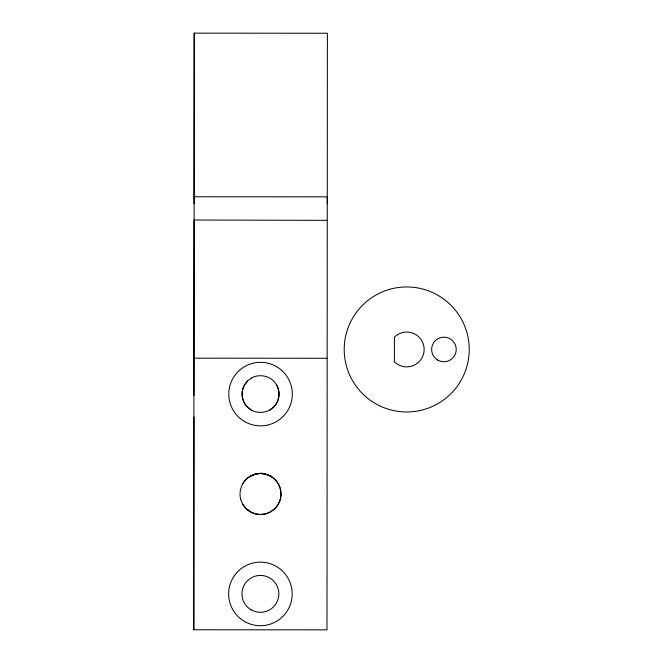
<?xml version="1.0" encoding="UTF-8"?>
<svg xmlns="http://www.w3.org/2000/svg" width="663" height="663" viewBox="0 0 663 663"><rect width="100%" height="100%" fill="white"/><g stroke="black" fill="none" stroke-linecap="round" stroke-linejoin="round"><path stroke-width="0.99" d="M194.052 203.732L194.135 33.15L327.389 33.241L326.992 629.85L193.77 629.759L194.044 220.025L327.273 220.348M193.778 629.759L193.928 417.035M193.944 395.355L194.276 33.15M251.335 378.109L247.514 381.043L244.581 384.863A18.448 18.448 0 0 0 247.506 407.132C254.451 414.218 266.576 414.035 273.595 407.148A18.448 18.448 0 0 0 276.537 384.88C271.797 376.112 259.78 373.203 251.343 378.043M251.318 410.065L247.506 407.065A18.448 18.448 0 0 1 244.589 384.789L247.523 381.043M269.766 410.074L273.595 407.082A18.448 18.448 0 0 0 276.537 384.813L276.537 384.88M240.686 499.305C239.31 494.018 240.188 488.581 242.741 483.683M240.686 499.239L242.733 504.253A20.495 20.495 0 0 0 273.653 509.723A20.495 20.495 0 0 0 273.67 478.321A20.495 20.495 0 0 0 242.741 483.75C246.304 477.509 253.2 473.556 260.501 473.448C260.774 471.41 281.319 480.708 266.634 474.493M250.224 511.695L245.981 508.43L250.224 511.695L255.156 513.808L260.476 514.513L265.764 513.817L270.728 511.703L274.954 508.521A20.495 20.495 0 0 0 274.979 479.531L274.988 479.465M250.241 476.258L255.197 474.144M255.18 474.211L260.501 473.448M194.027 196.77L327.273 196.861L327.282 203.823M193.952 358.177L327.199 358.269M260.484 473.515L265.788 474.219M270.744 476.208L274.979 479.531M242.733 504.187L245.973 508.496M394.402 361.783L394.402 337.144A17.42 17.42 0 0 1 419.041 337.144A17.42 17.42 0 0 1 419.041 361.783A17.42 17.42 0 0 1 394.402 361.783M244.506 621.438A31.766 31.766 0 0 0 292.184 593.957A31.766 31.766 0 0 0 244.548 566.409A31.766 31.766 0 0 0 244.506 621.438M251.186 609.836A18.448 18.448 0 0 0 278.866 593.882A18.448 18.448 0 0 0 251.211 577.887A18.448 18.448 0 0 0 251.186 609.836M244.639 421.593A31.766 31.766 0 0 0 292.308 394.112A31.766 31.766 0 0 0 244.672 366.573A31.766 31.766 0 0 0 244.639 421.593M375.465 403.601A62.513 62.513 0 0 0 469.23 349.459A62.513 62.513 0 0 0 375.465 295.325A62.513 62.513 0 0 0 375.465 403.601M437.771 360.108A12.299 12.299 0 0 0 456.219 349.459A12.299 12.299 0 0 0 437.771 338.81A12.299 12.299 0 0 0 437.771 360.108"/></g></svg>
